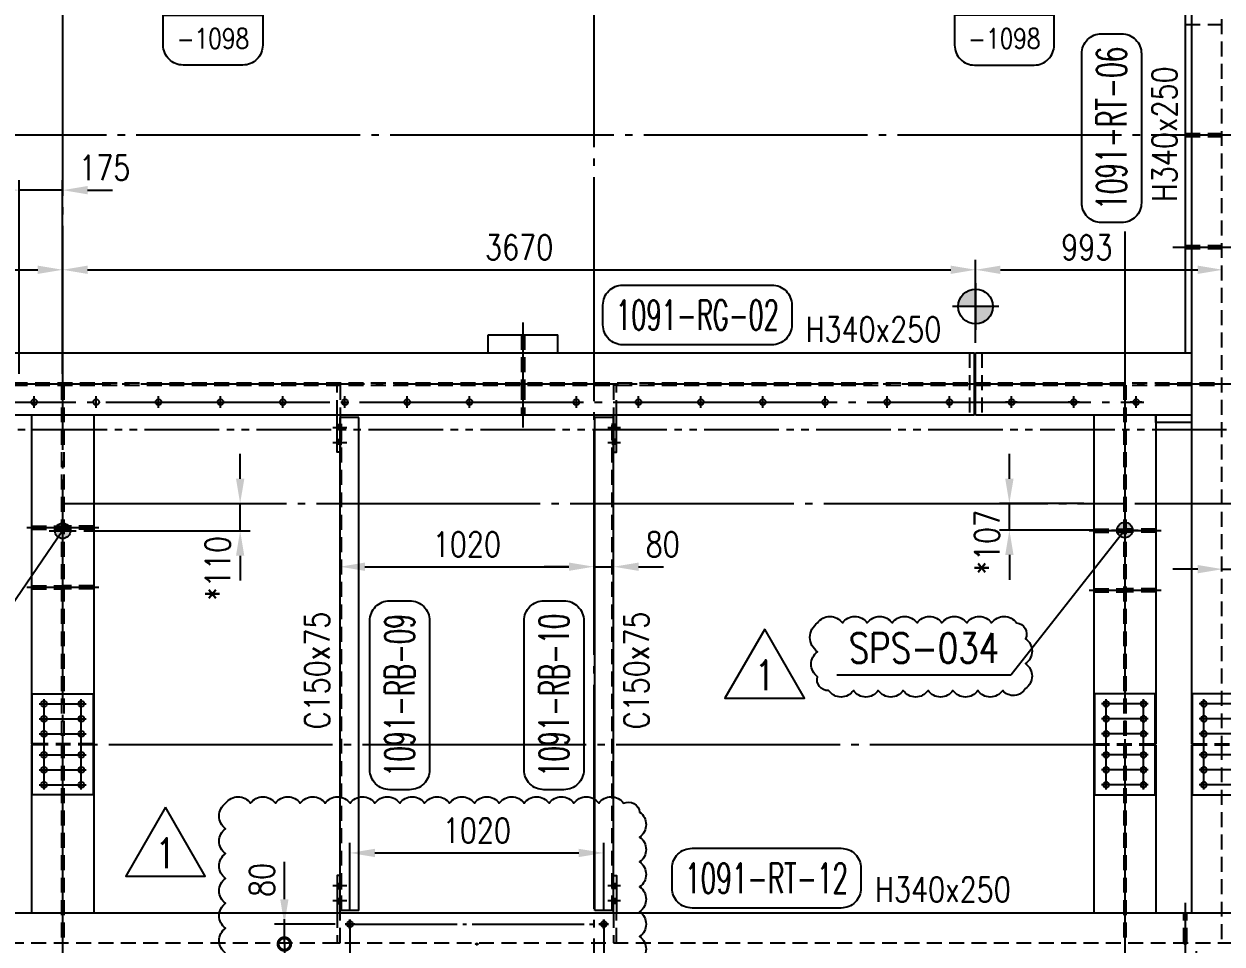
# Model space of a CAD drawing. Header units: millimetres. Extents: x 0 to 232280, y -26939 to 23794.
# Drawn here: x 73484 to 78301, y 8517 to 12214 of the extents above; entities that cross this region are included whole.
import ezdxf
from ezdxf.enums import TextEntityAlignment as Align

# ---------------------------------------------------------------- set-up
doc = ezdxf.new("R2010")
doc.units = ezdxf.units.MM
doc.header["$LTSCALE"] = 30
for name, pattern in [('JNK-CENTER', [34, 30, -1.5, 1, -1.5]), ('JNK-HIDDEN', [3, 2, -1]), ('PH2', [15, 10, -1, 1, -1, 1, -1])]:
    doc.linetypes.add(name, pattern=pattern)
for name, color, linetype in [('CEN-R', 1, 'JNK-CENTER'), ('CON-G', 3, 'Continuous'), ('CON-W', 7, 'Continuous'), ('CON-Y', 2, 'Continuous'), ('det', 2, 'PH2'), ('Dim-W', 7, 'Continuous'), ('HID-Y', 2, 'JNK-HIDDEN'), ('rev-1', 2, 'Continuous'), ('STL-OBJT', 7, 'Continuous')]:
    doc.layers.add(name, color=color, linetype=linetype)
doc.styles.add('SIMPLEX', font='simplex.shx', dxfattribs={"width": 0.8})
doc.dimstyles.new('DIM40', dxfattribs={"dimscale": 40, "dimtxt": 2.5, "dimasz": 2.5, "dimexe": 1, "dimexo": 1, "dimgap": 1, "dimtad": 1, "dimdec": 0, "dimdsep": 46, "dimtxsty": 'SIMPLEX', "dimcen": 0, "dimclrd": 7, "dimclre": 7, "dimclrt": 2, "dimadec": 1, "dimazin": 2, "dimtfac": 1, "dimtdec": 0, "dimtix": 1, "dimtmove": 2, "dimatfit": 2, "dimfxl": 1, "dimtolj": 1, "dimtzin": 0, "dimarcsym": 1})

# ---------------------------------------------------------------- blocks, each defined once
blk = doc.blocks.new('f21222')
at = {"layer": 'CEN-R'}
for p, q in [((319724.8, -21670.5), (320088.1, -21670.5)), ((319744, -21651.3), (319744, -21839.7)), ((319804, -21651.3), (319804, -21839.7)), ((319864, -21651.3), (319864, -21839.7)), ((319949, -21651.3), (319949, -21839.7)), ((320009, -21651.3), (320009, -21839.7)), ((320069, -21651.3), (320069, -21839.7)), ((319724.8, -21820.5), (320088.1, -21820.5))]:
    blk.add_line(p, q, dxfattribs=at)
at = {"layer": 'CON-G'}
for p, q in [((319904, -21620.5), (319904, -21623.5)), ((319909, -21620.5), (319909, -21623.5)), ((319904, -21867.5), (319904, -21870.5)), ((319909, -21867.5), (319909, -21870.5))]:
    blk.add_line(p, q, dxfattribs=at)
blk.add_lwpolyline([(319704, -21623.5), (320109, -21623.5), (320109, -21867.5), (319704, -21867.5)], close=True, dxfattribs=at)
for centre in [(319744, -21670.5), (319804, -21670.5), (319864, -21670.5), (319949, -21670.5), (320009, -21670.5), (320069, -21670.5), (319744, -21820.5), (319804, -21820.5), (319864, -21820.5), (319949, -21820.5), (320009, -21820.5), (320069, -21820.5)]:
    blk.add_circle(centre, 11.5, dxfattribs=at)
at = {"layer": 'HID-Y'}
for p, q in [((319904, -21867.5), (319904, -21623.5)), ((319909, -21867.5), (319909, -21623.5))]:
    blk.add_line(p, q, dxfattribs=at)
blk = doc.blocks.new('A$C15C745DD')
at = {"layer": 'CEN-R'}
for p, q in [((419.5, 23), (15812.5, 23)), ((11351, 0), (11351, 46)), ((11601, 0), (11601, 46)), ((11851, 0), (11851, 46)), ((12101, 0), (12101, 46)), ((12351, 0), (12351, 46)), ((12601, 0), (12601, 46)), ((12851, 0), (12851, 46)), ((13101, 0), (13101, 46)), ((13531, 0), (13531, 46)), ((13781, 0), (13781, 46)), ((14031, 0), (14031, 46)), ((14281, 0), (14281, 46)), ((14531, 0), (14531, 46)), ((14781, 0), (14781, 46)), ((15031, 0), (15031, 46)), ((15302.9, 23), (15256.9, 23)), ((15281, 0), (15281, 46)), ((15554, 23), (15508, 23)), ((15531, 0), (15531, 46)), ((15804, 23), (15758, 23)), ((15781, 0), (15781, 46))]:
    blk.add_line(p, q, dxfattribs=at)
at = {"layer": 'CON-G'}
for centre in [(11351, 23), (11601, 23), (11851, 23), (12101, 23), (12351, 23), (12601, 23), (12851, 23), (13101, 23), (13531, 23), (13781, 23), (14031, 23), (14281, 23), (14531, 23), (14781, 23), (15031, 23), (15281, 23), (15531, 23), (15781, 23)]:
    blk.add_circle(centre, 11.5, dxfattribs=at)
blk = doc.blocks.new('DUCT-TAG')
at = {"layer": 'CON-G'}
blk.add_lwpolyline([(-9.49, -1), (-9.49, 1, -0.414214), (-7.49, 3), (7.49, 3, -0.414214), (9.49, 1), (9.49, -1, -0.414214), (7.49, -3), (-7.49, -3, -0.414214)], format="xyb", close=True, dxfattribs=at)
at = {"layer": 'CON-G', "style": 'SIMPLEX', "width": 1.246304}
blk.add_attdef('NAME', text='', height=3, dxfattribs=at).set_placement((-8.19, -1.5), (8.19, -1.5), align=Align.FIT)
at = {"layer": 'CON-Y', "style": 'SIMPLEX'}
blk.add_attdef('ELEVATION', text='', height=2, dxfattribs=at).set_placement((0, -6.02), align=Align.CENTER)
blk = doc.blocks.new('A$C50964025')
at = {"layer": 'CEN-R'}
for p, q in [((125, 0), (125, 330)), ((169.5, 256.5, 0), (169.5, 193.5, 0)), ((201, 225, 0), (138, 225, 0))]:
    blk.add_line(p, q, dxfattribs=at)
blk.add_circle((125, 165, 0), 3, dxfattribs=at)
at = {"layer": 'CON-G'}
blk.add_circle((169.5, 225, 0), 11.5, dxfattribs=at)
at = {"layer": 'HID-Y'}
for p, q in [((119, 160.5), (119, 40)), ((131, 160.5), (131, 40))]:
    blk.add_line(p, q, dxfattribs=at)
blk = doc.blocks.new('det-tag')
at = {"layer": 'CON-Y'}
blk.add_line((5, 0), (-5, 0), dxfattribs=at)
blk.add_lwpolyline([(-3, -5), (3, -5, 0.414214), (5, -3), (5, 3, 0.414214), (3, 5), (-3, 5, 0.414214), (-5, 3), (-5, -3, 0.414214)], format="xyb", close=True, dxfattribs=at)
at = {"layer": 'CON-G', "style": 'SIMPLEX', "width": 0.8}
blk.add_attdef('TAG', text='', height=3.5, dxfattribs=at).set_placement((0.02, 0.58), align=Align.CENTER)
at = {"layer": 'CON-Y', "style": 'SIMPLEX', "width": 0.8}
blk.add_attdef('-8888', text='', height=2, dxfattribs=at).set_placement((0, -3.34), align=Align.CENTER)
blk = doc.blocks.new('*D1352')
at = {"layer": 'DEFPOINTS', "color": 0, "transparency": 16777216}
for p in [(82057.9, 10767.8), (77910, 10286.8), (82057.9, 10286.8)]:
    blk.add_point(p, dxfattribs=at)
at = {"layer": 'Dim-W', "color": 7, "linetype": 'ByBlock', "lineweight": -2, "transparency": 16777216}
for p, q in [((82057.9, 10667.8), (82057.9, 10386.8)), ((77950, 10286.8), (79479.4, 10286.8)), ((79662.6, 10286.8), (79775, 10286.8)), ((80020.5, 10286.8), (82097.9, 10286.8))]:
    blk.add_line(p, q, dxfattribs=at)
at = {"layer": 'Dim-W', "color": 7, "transparency": 16777216}
for points in [[(82041.3, 10667.8), (82074.6, 10667.8), (82057.9, 10767.8)], [(82041.3, 10386.8), (82074.6, 10386.8), (82057.9, 10286.8)]]:
    blk.add_solid(points, dxfattribs=at)
at = {"layer": 'Dim-W', "color": 2, "transparency": 16777216, "insert": (81967.9, 10527.3), "char_height": 100, "attachment_point": 5, "rotation": 90, "style": 'SIMPLEX'}
blk.add_mtext('\\A1;481', dxfattribs=at)
blk = doc.blocks.new('A$C3987752D')
at = {"layer": 'CEN-R'}
blk.add_line((140, 422), (140, 0), dxfattribs=at)
at = {"layer": 'CON-G'}
for p, q in [((0, 372), (280, 372)), ((0, 300), (0, 372)), ((280, 300), (280, 372))]:
    blk.add_line(p, q, dxfattribs=at)
at = {"layer": 'HID-Y'}
for p, q in [((134, 372), (134, 179.5)), ((146, 372), (146, 179.5)), ((134, 170.5), (134, 50)), ((146, 170.5), (146, 50))]:
    blk.add_line(p, q, dxfattribs=at)
blk = doc.blocks.new('A$C5A3D7FFA')
at = {"layer": 'det'}
blk.add_line((17030.6, 0), (72, 0), dxfattribs=at)
blk = doc.blocks.new('*D1289')
at = {"layer": 'DEFPOINTS', "color": 0, "transparency": 16777216}
for p in [(73640, 11226.3), (77310, 11226.3), (77310, 10892.8)]:
    blk.add_point(p, dxfattribs=at)
at = {"layer": 'Dim-W', "color": 7, "linetype": 'ByBlock', "lineweight": -2, "transparency": 16777216}
for p, q in [((73740, 11226.3), (77210, 11226.3)), ((77310, 10932.8), (77310, 11266.3))]:
    blk.add_line(p, q, dxfattribs=at)
at = {"layer": 'Dim-W', "color": 7, "transparency": 16777216}
for points in [[(73740, 11243), (73740, 11209.6), (73640, 11226.3)], [(77210, 11243), (77210, 11209.6), (77310, 11226.3)]]:
    blk.add_solid(points, dxfattribs=at)
at = {"layer": 'Dim-W', "color": 2, "transparency": 16777216, "insert": (75475, 11316.3), "char_height": 100, "attachment_point": 5, "style": 'SIMPLEX'}
blk.add_mtext('\\A1;3670', dxfattribs=at)
blk = doc.blocks.new('*D1331')
at = {"layer": 'DEFPOINTS', "color": 0, "transparency": 16777216}
for p in [(77310, 11226.3), (78303, 11226.3), (78303, 11226.3)]:
    blk.add_point(p, dxfattribs=at)
at = {"layer": 'Dim-W', "color": 7, "linetype": 'ByBlock', "lineweight": -2, "transparency": 16777216}
blk.add_line((77410, 11226.3), (78203, 11226.3), dxfattribs=at)
at = {"layer": 'Dim-W', "color": 7, "transparency": 16777216}
for points in [[(77410, 11243), (77410, 11209.6), (77310, 11226.3)], [(78203, 11243), (78203, 11209.6), (78303, 11226.3)]]:
    blk.add_solid(points, dxfattribs=at)
at = {"layer": 'Dim-W', "color": 2, "transparency": 16777216, "insert": (77757.2, 11316.3), "char_height": 100, "attachment_point": 5, "style": 'SIMPLEX'}
blk.add_mtext('\\A1;993', dxfattribs=at)
blk = doc.blocks.new('*D1333')
at = {"layer": 'DEFPOINTS', "color": 0, "transparency": 16777216}
for p in [(71544, 11226.3), (73640, 11226.3), (73640, 10767.8)]:
    blk.add_point(p, dxfattribs=at)
at = {"layer": 'Dim-W', "color": 7, "linetype": 'ByBlock', "lineweight": -2, "transparency": 16777216}
for p, q in [((71644, 11226.3), (73540, 11226.3)), ((73640, 10807.8), (73640, 11266.3))]:
    blk.add_line(p, q, dxfattribs=at)
at = {"layer": 'Dim-W', "color": 7, "transparency": 16777216}
for points in [[(71644, 11243), (71644, 11209.6), (71544, 11226.3)], [(73540, 11243), (73540, 11209.6), (73640, 11226.3)]]:
    blk.add_solid(points, dxfattribs=at)
at = {"layer": 'Dim-W', "color": 2, "transparency": 16777216, "insert": (72592, 11316.3), "char_height": 100, "attachment_point": 5, "style": 'SIMPLEX'}
blk.add_mtext('\\A1;2096', dxfattribs=at)
blk = doc.blocks.new('*D1340')
at = {"layer": 'DEFPOINTS', "color": 0, "transparency": 16777216}
for p in [(73465, 11546.3), (73640, 11226.3), (73465, 10767.8)]:
    blk.add_point(p, dxfattribs=at)
at = {"layer": 'Dim-W', "color": 7, "linetype": 'ByBlock', "lineweight": -2, "transparency": 16777216}
for p, q in [((73465, 10807.8), (73465, 11586.3)), ((73640, 11266.3), (73640, 11586.3)), ((73365, 11546.3), (73265, 11546.3)), ((73640, 11546.3), (73465, 11546.3)), ((73740, 11546.3), (73840, 11546.3))]:
    blk.add_line(p, q, dxfattribs=at)
at = {"layer": 'Dim-W', "color": 7, "transparency": 16777216}
for points in [[(73365, 11563), (73365, 11529.6), (73465, 11546.3)], [(73740, 11563), (73740, 11529.6), (73640, 11546.3)]]:
    blk.add_solid(points, dxfattribs=at)
at = {"layer": 'Dim-W', "color": 2, "transparency": 16777216, "insert": (73809.1, 11636.3), "char_height": 100, "attachment_point": 5, "style": 'SIMPLEX'}
blk.add_mtext('\\A1;175', dxfattribs=at)
blk = doc.blocks.new('*D1342')
at = {"layer": 'DEFPOINTS', "color": 0, "transparency": 16777216}
for p in [(78503, 10767.8), (78303, 10023.2), (78503, 10023.2)]:
    blk.add_point(p, dxfattribs=at)
at = {"layer": 'Dim-W', "color": 7, "linetype": 'ByBlock', "lineweight": -2, "transparency": 16777216}
for p, q in [((78503, 10727.8), (78503, 9983.2)), ((78203, 10023.2), (78103, 10023.2)), ((78303, 10023.2), (78503, 10023.2)), ((78603, 10023.2), (78703, 10023.2))]:
    blk.add_line(p, q, dxfattribs=at)
at = {"layer": 'Dim-W', "color": 7, "transparency": 16777216}
for points in [[(78203, 10039.9), (78203, 10006.5), (78303, 10023.2)], [(78603, 10039.9), (78603, 10006.5), (78503, 10023.2)]]:
    blk.add_solid(points, dxfattribs=at)
at = {"layer": 'Dim-W', "color": 2, "transparency": 16777216, "insert": (78662.4, 10113.2), "char_height": 100, "attachment_point": 5, "style": 'SIMPLEX'}
blk.add_mtext('\\A1;200', dxfattribs=at)
blk = doc.blocks.new('A$C7A401FCB')
at = {"layer": 'Dim-W'}
h = blk.add_hatch(color=256, dxfattribs=at)
h.dxf.hatch_style = 1
edge = h.paths.add_edge_path()
edge.add_arc((0, -0.5), 30.9, 0, 360)
at = {"layer": 'CEN-R'}
for p, q in [((0, 53.7), (0, -54.7)), ((-54.2, -0.5), (54.2, -0.5))]:
    blk.add_line(p, q, dxfattribs=at)
at = {"layer": 'Dim-W'}
blk.add_circle((0, -0.5), 30.9, dxfattribs=at)
blk = doc.blocks.new('*D1302')
at = {"layer": 'DEFPOINTS', "color": 0, "transparency": 16777216}
for p in [(73795, 10286.8), (74353.5, 10286.8), (73684.5, 10177.3)]:
    blk.add_point(p, dxfattribs=at)
at = {"layer": 'Dim-W', "color": 7, "linetype": 'ByBlock', "lineweight": -2, "transparency": 16777216}
for p, q in [((74353.5, 10386.8), (74353.5, 10486.8)), ((73835, 10286.8), (74393.5, 10286.8)), ((74353.5, 10177.3), (74353.5, 10286.8)), ((73724.5, 10177.3), (74393.5, 10177.3)), ((74353.5, 10077.3), (74353.5, 9977.3))]:
    blk.add_line(p, q, dxfattribs=at)
at = {"layer": 'Dim-W', "color": 7, "transparency": 16777216}
for points in [[(74336.9, 10386.8), (74370.2, 10386.8), (74353.5, 10286.8)], [(74336.9, 10077.3), (74370.2, 10077.3), (74353.5, 10177.3)]]:
    blk.add_solid(points, dxfattribs=at)
at = {"layer": 'Dim-W', "color": 2, "transparency": 16777216, "insert": (74263.5, 10026.3), "char_height": 100, "attachment_point": 5, "rotation": 90, "style": 'SIMPLEX'}
blk.add_mtext('\\A1;*110', dxfattribs=at)
blk = doc.blocks.new('*D1307')
at = {"layer": 'DEFPOINTS', "color": 0, "transparency": 16777216}
for p in [(77445.8, 10286.8), (77785, 10286.8), (77855.7, 10180.3)]:
    blk.add_point(p, dxfattribs=at)
at = {"layer": 'Dim-W', "color": 7, "linetype": 'ByBlock', "lineweight": -2, "transparency": 16777216}
for p, q in [((77445.8, 10386.8), (77445.8, 10486.8)), ((77745, 10286.8), (77405.8, 10286.8)), ((77445.8, 10180.3), (77445.8, 10286.8)), ((77815.7, 10180.3), (77405.8, 10180.3)), ((77445.8, 10080.3), (77445.8, 9980.3))]:
    blk.add_line(p, q, dxfattribs=at)
at = {"layer": 'Dim-W', "color": 7, "transparency": 16777216}
for points in [[(77429.1, 10386.8), (77462.5, 10386.8), (77445.8, 10286.8)], [(77429.1, 10080.3), (77462.5, 10080.3), (77445.8, 10180.3)]]:
    blk.add_solid(points, dxfattribs=at)
at = {"layer": 'Dim-W', "color": 2, "transparency": 16777216, "insert": (77355.8, 10131.2), "char_height": 100, "attachment_point": 5, "rotation": 90, "style": 'SIMPLEX'}
blk.add_mtext('\\A1;*107', dxfattribs=at)
blk = doc.blocks.new('*D1316')
at = {"layer": 'DEFPOINTS', "color": 0, "transparency": 16777216}
for p in [(74755, 10033.1), (75775, 10033.1), (75775, 10033.1)]:
    blk.add_point(p, dxfattribs=at)
at = {"layer": 'Dim-W', "color": 7, "linetype": 'ByBlock', "lineweight": -2, "transparency": 16777216}
blk.add_line((74855, 10033.1), (75675, 10033.1), dxfattribs=at)
at = {"layer": 'Dim-W', "color": 7, "transparency": 16777216}
for points in [[(74855, 10049.8), (74855, 10016.4), (74755, 10033.1)], [(75675, 10049.8), (75675, 10016.4), (75775, 10033.1)]]:
    blk.add_solid(points, dxfattribs=at)
at = {"layer": 'Dim-W', "color": 2, "transparency": 16777216, "insert": (75265, 10123.1), "char_height": 100, "attachment_point": 5, "style": 'SIMPLEX'}
blk.add_mtext('\\A1;1020', dxfattribs=at)
blk = doc.blocks.new('*D1317')
at = {"layer": 'DEFPOINTS', "color": 0, "transparency": 16777216}
for p in [(75775, 10033.1), (75855, 10033.1), (75855, 10033.1)]:
    blk.add_point(p, dxfattribs=at)
at = {"layer": 'Dim-W', "color": 7, "linetype": 'ByBlock', "lineweight": -2, "transparency": 16777216}
for p, q in [((75675, 10033.1), (75575, 10033.1)), ((75775, 10033.1), (75855, 10033.1)), ((75955, 10033.1), (76055, 10033.1))]:
    blk.add_line(p, q, dxfattribs=at)
at = {"layer": 'Dim-W', "color": 7, "transparency": 16777216}
for points in [[(75675, 10049.8), (75675, 10016.4), (75775, 10033.1)], [(75955, 10049.8), (75955, 10016.4), (75855, 10033.1)]]:
    blk.add_solid(points, dxfattribs=at)
at = {"layer": 'Dim-W', "color": 2, "transparency": 16777216, "insert": (76052.3, 10123.1), "char_height": 100, "attachment_point": 5, "style": 'SIMPLEX'}
blk.add_mtext('\\A1;80', dxfattribs=at)
blk = doc.blocks.new('A$C4A5C0B5C')
at = {"layer": 'CEN-R'}
blk.add_line((289.3, 6), (0, 6), dxfattribs=at)
at = {"layer": 'HID-Y'}
for p, q in [((18.9, 12), (139.4, 12)), ((268.9, 12), (148.4, 12)), ((18.9, 0), (139.4, 0)), ((268.9, 0), (148.4, 0))]:
    blk.add_line(p, q, dxfattribs=at)
blk = doc.blocks.new('A$C30926FAF')
at = {"layer": 'CON-G'}
for p in [(0, 240), (0, 0)]:
    blk.add_blockref('A$C4A5C0B5C', p, dxfattribs=at)
blk = doc.blocks.new('revmark')
at = {"layer": 'rev-1'}
blk.add_lwpolyline([(0, 0), (-4, -6.93), (4, -6.93)], close=True, dxfattribs=at)
at = {"layer": 'rev-1', "style": 'SIMPLEX', "width": 0.8}
blk.add_attdef('REVMARK', text='', height=3, dxfattribs=at).set_placement((0, -4.62), align=Align.MIDDLE_CENTER)
blk = doc.blocks.new('A$C2E404B90')
at = {"layer": 'CEN-R'}
for p, q in [((19.2, 160), (19.2, 198.3)), ((19.2, 198.3), (19.2, 0)), ((1039.2, 160), (1039.2, 198.3)), ((1039.2, 198.3), (1039.2, 0)), ((38.3, 179.2), (0, 179.2)), ((1058.3, 179.2), (1020, 179.2)), ((38.3, 19.2), (0, 19.2)), ((19.2, 0), (19.2, 38.3)), ((1058.3, 19.2), (1020, 19.2)), ((1039.2, 0), (1039.2, 38.3))]:
    blk.add_line(p, q, dxfattribs=at)
at = {"layer": 'CEN-R', "ltscale": 0.5}
for p, q in [((0, 179.2), (1058.3, 179.2)), ((0, 19.2), (1058.3, 19.2))]:
    blk.add_line(p, q, dxfattribs=at)
blk.add_circle((529.2, 99.2), 3.41, dxfattribs=at)
at = {"layer": 'CON-G'}
for centre in [(19.2, 179.2), (1039.2, 179.2), (19.2, 19.2), (1039.2, 19.2)]:
    blk.add_circle(centre, 11.5, dxfattribs=at)
blk = doc.blocks.new('_DotSmall')
at = {"color": 0, "linetype": 'ByBlock', "const_width": 0.5}
blk.add_lwpolyline([(-0.0625, 0, 1), (0.0625, 0, 1)], format="xyb", close=True, dxfattribs=at)
blk = doc.blocks.new('*D1295')
at = {"layer": 'DEFPOINTS', "color": 0, "transparency": 16777216}
for p in [(74531.3, 8596.8), (74775.8, 8596.8), (74531.3, 8516.8)]:
    blk.add_point(p, dxfattribs=at)
at = {"layer": 'Dim-W', "color": 7, "linetype": 'ByBlock', "lineweight": -2, "transparency": 16777216}
for p, q in [((74531.3, 8696.8), (74531.3, 8796.8)), ((74735.8, 8596.8), (74491.3, 8596.8)), ((74531.3, 8516.8), (74531.3, 8596.8)), ((74531.3, 8516.8), (74531.3, 8416.8))]:
    blk.add_line(p, q, dxfattribs=at)
at = {"layer": 'Dim-W', "color": 7, "transparency": 16777216}
blk.add_solid([(74514.6, 8696.8), (74547.9, 8696.8), (74531.3, 8596.8)], dxfattribs=at)
at = {"layer": 'Dim-W', "color": 7, "lineweight": -2, "transparency": 16777216, "xscale": 100, "yscale": 100, "zscale": 100, "rotation": 90}
blk.add_blockref('_DotSmall', (74531.3, 8516.8), dxfattribs=at)
at = {"layer": 'Dim-W', "color": 2, "transparency": 16777216, "insert": (74441.3, 8774.5), "char_height": 100, "attachment_point": 5, "rotation": 90, "style": 'SIMPLEX'}
blk.add_mtext('\\A1;80', dxfattribs=at)
blk = doc.blocks.new('*D1296')
at = {"layer": 'DEFPOINTS', "color": 0, "transparency": 16777216}
for p in [(74531.3, 8516.8), (74531.3, 8436.8), (74775.8, 8436.8)]:
    blk.add_point(p, dxfattribs=at)
at = {"layer": 'Dim-W', "color": 7, "linetype": 'ByBlock', "lineweight": -2, "transparency": 16777216}
for p, q in [((74531.3, 8516.8), (74531.3, 8616.8)), ((74531.3, 8516.8), (74531.3, 8436.8)), ((74735.8, 8436.8), (74491.3, 8436.8)), ((74531.3, 8336.8), (74531.3, 8236.8))]:
    blk.add_line(p, q, dxfattribs=at)
at = {"layer": 'Dim-W', "color": 7, "transparency": 16777216}
blk.add_solid([(74514.6, 8336.8), (74547.9, 8336.8), (74531.3, 8436.8)], dxfattribs=at)
at = {"layer": 'Dim-W', "color": 7, "lineweight": -2, "transparency": 16777216, "xscale": 100, "yscale": 100, "zscale": 100, "rotation": 270}
blk.add_blockref('_DotSmall', (74531.3, 8516.8), dxfattribs=at)
at = {"layer": 'Dim-W', "color": 2, "transparency": 16777216, "insert": (74441.3, 8259), "char_height": 100, "attachment_point": 5, "rotation": 90, "style": 'SIMPLEX'}
blk.add_mtext('\\A1;80', dxfattribs=at)
blk = doc.blocks.new('*D1297')
at = {"layer": 'DEFPOINTS', "color": 0, "transparency": 16777216}
for p in [(75815, 8882.8), (74795, 8608.3), (75815, 8615.9)]:
    blk.add_point(p, dxfattribs=at)
at = {"layer": 'Dim-W', "color": 7, "linetype": 'ByBlock', "lineweight": -2, "transparency": 16777216}
for p, q in [((74795, 8648.3), (74795, 8922.8)), ((75815, 8655.9), (75815, 8922.8)), ((74895, 8882.8), (75715, 8882.8))]:
    blk.add_line(p, q, dxfattribs=at)
at = {"layer": 'Dim-W', "color": 7, "transparency": 16777216}
for points in [[(74895, 8899.5), (74895, 8866.2), (74795, 8882.8)], [(75715, 8899.5), (75715, 8866.2), (75815, 8882.8)]]:
    blk.add_solid(points, dxfattribs=at)
at = {"layer": 'Dim-W', "color": 2, "transparency": 16777216, "insert": (75305, 8972.8), "char_height": 100, "attachment_point": 5, "style": 'SIMPLEX'}
blk.add_mtext('\\A1;1020', dxfattribs=at)
blk = doc.blocks.new('FS-MARK')
h = blk.add_hatch(color=256)
edge = h.paths.add_edge_path()
edge.add_arc((0, 0), 1.75, 90, 180)
edge.add_line((-1.75, 0), (0, 0))
edge.add_line((0, 0), (0, 1.75))
h = blk.add_hatch(color=256)
edge = h.paths.add_edge_path()
edge.add_line((0, 0), (0, -1.75))
edge.add_arc((0, 0), 1.75, 270, 360)
edge.add_line((1.75, 0), (0, 0))
for p, q in [((0, 2.33), (0, -2.33)), ((2.33, 0), (-2.33, 0))]:
    blk.add_line(p, q)
blk.add_circle((0, 0), 1.75)
at = {"layer": 'CON-Y', "style": 'SIMPLEX', "width": 0.8}
blk.add_attdef('F.S.', (3.19, 1), '', height=2.5, dxfattribs=at)

msp = doc.modelspace()

# ---------------------------------------------------------------- hatches: boundary and pattern name
at = {"layer": 'CON-W'}
h = msp.add_hatch(color=256, dxfattribs=at)
h.paths.add_polyline_path([(74754.98, 10604.78), (74742.98, 10604.78), (74742.98, 10592.78), (74754.98, 10592.78)])
h.paths.add_polyline_path([(74758.98, 10604.78), (74754.98, 10604.78), (74754.98, 10592.78), (74758.98, 10592.78)])
h.paths.add_polyline_path([(74762.98, 10604.78), (74758.98, 10604.78), (74758.98, 10592.78), (74762.98, 10592.78)])
h.paths.add_polyline_path([(74762.98, 10592.78), (74758.98, 10592.78), (74758.98, 10581.78), (74762.98, 10581.78)])
h.paths.add_polyline_path([(74758.98, 10592.78), (74754.98, 10592.78), (74754.98, 10581.78), (74758.98, 10581.78)])
h.paths.add_polyline_path([(74754.98, 10592.78), (74742.98, 10592.78), (74742.98, 10581.78), (74754.98, 10581.78)])
h = msp.add_hatch(color=256, dxfattribs=at)
h.paths.add_polyline_path([(75854.98, 10604.78), (75866.98, 10604.78), (75866.98, 10592.78), (75854.98, 10592.78)])
h.paths.add_polyline_path([(75850.98, 10604.78), (75854.98, 10604.78), (75854.98, 10592.78), (75850.98, 10592.78)])
h.paths.add_polyline_path([(75846.98, 10604.78), (75850.98, 10604.78), (75850.98, 10592.78), (75846.98, 10592.78)])
h.paths.add_polyline_path([(75846.98, 10592.78), (75850.98, 10592.78), (75850.98, 10581.78), (75846.98, 10581.78)])
h.paths.add_polyline_path([(75850.98, 10592.78), (75854.98, 10592.78), (75854.98, 10581.78), (75850.98, 10581.78)])
h.paths.add_polyline_path([(75854.98, 10592.78), (75866.98, 10592.78), (75866.98, 10581.78), (75854.98, 10581.78)])
h = msp.add_hatch(color=256, dxfattribs=at)
h.paths.add_polyline_path([(74754.98, 10544.78), (74742.98, 10544.78), (74742.98, 10532.78), (74754.98, 10532.78)])
h.paths.add_polyline_path([(74758.98, 10544.78), (74754.98, 10544.78), (74754.98, 10532.78), (74758.98, 10532.78)])
h.paths.add_polyline_path([(74762.98, 10544.78), (74758.98, 10544.78), (74758.98, 10532.78), (74762.98, 10532.78)])
h.paths.add_polyline_path([(74762.98, 10532.78), (74758.98, 10532.78), (74758.98, 10521.78), (74762.98, 10521.78)])
h.paths.add_polyline_path([(74758.98, 10532.78), (74754.98, 10532.78), (74754.98, 10521.78), (74758.98, 10521.78)])
h.paths.add_polyline_path([(74754.98, 10532.78), (74742.98, 10532.78), (74742.98, 10521.78), (74754.98, 10521.78)])
h = msp.add_hatch(color=256, dxfattribs=at)
h.paths.add_polyline_path([(75854.98, 10544.78), (75866.98, 10544.78), (75866.98, 10532.78), (75854.98, 10532.78)])
h.paths.add_polyline_path([(75850.98, 10544.78), (75854.98, 10544.78), (75854.98, 10532.78), (75850.98, 10532.78)])
h.paths.add_polyline_path([(75846.98, 10544.78), (75850.98, 10544.78), (75850.98, 10532.78), (75846.98, 10532.78)])
h.paths.add_polyline_path([(75846.98, 10532.78), (75850.98, 10532.78), (75850.98, 10521.78), (75846.98, 10521.78)])
h.paths.add_polyline_path([(75850.98, 10532.78), (75854.98, 10532.78), (75854.98, 10521.78), (75850.98, 10521.78)])
h.paths.add_polyline_path([(75854.98, 10532.78), (75866.98, 10532.78), (75866.98, 10521.78), (75854.98, 10521.78)])
h = msp.add_hatch(color=256, dxfattribs=at)
h.paths.add_polyline_path([(74754.98, 8739.78), (74742.98, 8739.78), (74742.98, 8751.78), (74754.98, 8751.78)])
h.paths.add_polyline_path([(74758.98, 8739.78), (74754.98, 8739.78), (74754.98, 8751.78), (74758.98, 8751.78)])
h.paths.add_polyline_path([(74762.98, 8739.78), (74758.98, 8739.78), (74758.98, 8751.78), (74762.98, 8751.78)])
h.paths.add_polyline_path([(74762.98, 8751.78), (74758.98, 8751.78), (74758.98, 8762.78), (74762.98, 8762.78)])
h.paths.add_polyline_path([(74758.98, 8751.78), (74754.98, 8751.78), (74754.98, 8762.78), (74758.98, 8762.78)])
h.paths.add_polyline_path([(74754.98, 8751.78), (74742.98, 8751.78), (74742.98, 8762.78), (74754.98, 8762.78)])
h = msp.add_hatch(color=256, dxfattribs=at)
h.paths.add_polyline_path([(75854.98, 8739.78), (75866.98, 8739.78), (75866.98, 8751.78), (75854.98, 8751.78)])
h.paths.add_polyline_path([(75850.98, 8739.78), (75854.98, 8739.78), (75854.98, 8751.78), (75850.98, 8751.78)])
h.paths.add_polyline_path([(75846.98, 8739.78), (75850.98, 8739.78), (75850.98, 8751.78), (75846.98, 8751.78)])
h.paths.add_polyline_path([(75846.98, 8751.78), (75850.98, 8751.78), (75850.98, 8762.78), (75846.98, 8762.78)])
h.paths.add_polyline_path([(75850.98, 8751.78), (75854.98, 8751.78), (75854.98, 8762.78), (75850.98, 8762.78)])
h.paths.add_polyline_path([(75854.98, 8751.78), (75866.98, 8751.78), (75866.98, 8762.78), (75854.98, 8762.78)])
h = msp.add_hatch(color=256, dxfattribs=at)
h.paths.add_polyline_path([(74754.98, 8679.78), (74742.98, 8679.78), (74742.98, 8691.78), (74754.98, 8691.78)])
h.paths.add_polyline_path([(74758.98, 8679.78), (74754.98, 8679.78), (74754.98, 8691.78), (74758.98, 8691.78)])
h.paths.add_polyline_path([(74762.98, 8679.78), (74758.98, 8679.78), (74758.98, 8691.78), (74762.98, 8691.78)])
h.paths.add_polyline_path([(74762.98, 8691.78), (74758.98, 8691.78), (74758.98, 8702.78), (74762.98, 8702.78)])
h.paths.add_polyline_path([(74758.98, 8691.78), (74754.98, 8691.78), (74754.98, 8702.78), (74758.98, 8702.78)])
h.paths.add_polyline_path([(74754.98, 8691.78), (74742.98, 8691.78), (74742.98, 8702.78), (74754.98, 8702.78)])
h = msp.add_hatch(color=256, dxfattribs=at)
h.paths.add_polyline_path([(75854.98, 8679.78), (75866.98, 8679.78), (75866.98, 8691.78), (75854.98, 8691.78)])
h.paths.add_polyline_path([(75850.98, 8679.78), (75854.98, 8679.78), (75854.98, 8691.78), (75850.98, 8691.78)])
h.paths.add_polyline_path([(75846.98, 8679.78), (75850.98, 8679.78), (75850.98, 8691.78), (75846.98, 8691.78)])
h.paths.add_polyline_path([(75846.98, 8691.78), (75850.98, 8691.78), (75850.98, 8702.78), (75846.98, 8702.78)])
h.paths.add_polyline_path([(75850.98, 8691.78), (75854.98, 8691.78), (75854.98, 8702.78), (75850.98, 8702.78)])
h.paths.add_polyline_path([(75854.98, 8691.78), (75866.98, 8691.78), (75866.98, 8702.78), (75854.98, 8702.78)])

# ---------------------------------------------------------------- linework, layer by layer
at = {"layer": 'CEN-R'}
for p, q in [((75774.98, 17718.78), (75774.98, 5816.78)), ((73639.98, 17523.28), (73639.98, 5091.78)), ((80955.98, 11767.78), (59133.45, 11767.78)), ((77909.98, 11380.5), (77909.98, 5091.78)), ((78102.98, 11317.78), (78477.98, 11317.78)), ((59673.98, 10767.78), (80905.98, 10767.78)), ((74725.94, 10592.78), (74781.95, 10592.78)), ((75831.98, 10592.78), (75881.98, 10592.78)), ((74725.94, 10532.78), (74781.95, 10532.78)), ((75831.98, 10532.78), (75881.98, 10532.78)), ((73639.98, 10286.78), (77909.98, 10286.78)), ((77784.98, 9316.78), (73764.98, 9316.78)), ((74725.94, 8751.78), (74781.95, 8751.78)), ((75831.98, 8751.78), (75881.98, 8751.78)), ((74725.94, 8691.78), (74781.95, 8691.78)), ((75831.98, 8691.78), (75881.98, 8691.78)), ((75831.98, 8691.78), (75881.98, 8691.78))]:
    msp.add_line(p, q, dxfattribs=at)
at = {"layer": 'CON-G'}
for p, q in [((78177.98, 14213.78), (78177.98, 9321.78)), ((78152.98, 12642.78), (78152.98, 10892.78)), ((71548.98, 10892.78), (77304.98, 10892.78)), ((77304.98, 10642.78), (77304.98, 10892.78)), ((77309.98, 10892.78), (78177.98, 10892.78)), ((77309.98, 10642.78), (77309.98, 10892.78)), ((71548.98, 10642.78), (77304.98, 10642.78)), ((73514.98, 10642.78), (73514.98, 9321.78)), ((73764.98, 10642.78), (73764.98, 9321.78)), ((74754.98, 8641.78), (74754.98, 10632.78)), ((74829.98, 10632.78), (74754.98, 10632.78)), ((74829.98, 8651.78), (74829.98, 10632.78)), ((75779.98, 8651.78), (75779.98, 10632.78)), ((75854.98, 10632.78), (75779.98, 10632.78)), ((75854.98, 8641.78), (75854.98, 10642.78)), ((77309.98, 10642.78), (78177.98, 10642.78)), ((77784.98, 10642.78), (77784.98, 9321.78)), ((78034.98, 10642.78), (78034.98, 9321.78)), ((73514.98, 9316.78), (73514.98, 8641.78)), ((73764.98, 9316.78), (73764.98, 8641.78)), ((77784.98, 9316.78), (77784.98, 8641.78)), ((78034.98, 9316.78), (78034.98, 8641.78)), ((78177.98, 9316.78), (78177.98, 8641.78)), ((70993.98, 8641.78), (80555.98, 8641.78)), ((74829.98, 8651.78), (74754.98, 8651.78)), ((75854.98, 8651.78), (75779.98, 8651.78))]:
    msp.add_line(p, q, dxfattribs=at)
for points in [[(74754.98, 10642.78), (74754.98, 10492.78), (74742.98, 10492.78), (74742.98, 10642.78)], [(75854.98, 10642.78), (75854.98, 10492.78), (75866.98, 10492.78), (75866.98, 10642.78)], [(78177.98, 10612.78), (78034.98, 10612.78), (78034.98, 10642.78)], [(74754.98, 8641.78), (74754.98, 8791.78), (74742.98, 8791.78), (74742.98, 8641.78)], [(75854.98, 8641.78), (75854.98, 8791.78), (75866.98, 8791.78), (75866.98, 8641.78)]]:
    msp.add_lwpolyline(points, dxfattribs=at)
at = {"layer": 'CON-W'}
for p, q in [((73639.98, 10177.28), (73310.82, 9696.69)), ((77909.98, 10180.28), (77452.57, 9598.51)), ((76752.57, 9598.51), (77452.57, 9598.51))]:
    msp.add_line(p, q, dxfattribs=at)
at = {"layer": 'Dim-W'}
msp.add_line((74531.28, 8796.78), (74531.28, 8847.24), dxfattribs=at)
at = {"layer": 'HID-Y'}
for p, q in [((78298.48, 14213.78), (78298.48, 9321.78)), ((78152.98, 12211.78), (78298.48, 12211.78)), ((78152.98, 11773.78), (78298.48, 11773.78)), ((78152.98, 11761.78), (78298.48, 11761.78)), ((78152.98, 11323.78), (78298.48, 11323.78)), ((78152.98, 11311.78), (78298.48, 11311.78)), ((77284.98, 10892.78), (77284.98, 10642.78)), ((77334.98, 10892.78), (77334.98, 10642.78)), ((71548.98, 10772.28), (77304.98, 10772.28)), ((71548.98, 10763.28), (77304.98, 10763.28)), ((73635.48, 10763.28), (73635.48, 8521.28)), ((73644.48, 10763.28), (73644.48, 8521.28)), ((77309.98, 10772.28), (78298.48, 10772.28)), ((77309.98, 10763.28), (78298.48, 10763.28)), ((77905.48, 10763.28), (77905.48, 8521.28)), ((77914.48, 10763.28), (77914.48, 8521.28)), ((74742.98, 10604.78), (74762.98, 10604.78)), ((74761.48, 8651.78), (74761.48, 10632.78)), ((75866.98, 10604.78), (75846.98, 10604.78)), ((75848.48, 8651.78), (75848.48, 10632.78)), ((74742.98, 10544.78), (74762.98, 10544.78)), ((75866.98, 10544.78), (75846.98, 10544.78)), ((78298.48, 9316.78), (78298.48, 8521.28)), ((74742.98, 8739.78), (74762.98, 8739.78)), ((75866.98, 8739.78), (75846.98, 8739.78)), ((74742.98, 8679.78), (74762.98, 8679.78)), ((75866.98, 8679.78), (75846.98, 8679.78)), ((70993.98, 8521.28), (80555.98, 8521.28))]:
    msp.add_line(p, q, dxfattribs=at)
for points in [[(74742.98, 10763.28), (74754.98, 10763.28), (74754.98, 10642.78)], [(74742.98, 10642.78), (74742.98, 10763.28)], [(75866.98, 10763.28), (75854.98, 10763.28), (75854.98, 10642.78)], [(75866.98, 10642.78), (75866.98, 10763.28)], [(74742.98, 8521.28), (74754.98, 8521.28), (74754.98, 8641.78)], [(74742.98, 8641.78), (74742.98, 8521.28)], [(75854.98, 8521.28), (75866.98, 8521.28), (75866.98, 8641.78)], [(75854.98, 8641.78), (75854.98, 8521.28)]]:
    msp.add_lwpolyline(points, dxfattribs=at)
at = {"layer": 'rev-1'}
msp.add_lwpolyline([(76674.49, 9807.44, -0.5205671), (76774.49, 9807.44, -0.5205671), (76874.49, 9807.44, -0.5205671), (76974.49, 9807.44, -0.5205671), (77074.49, 9807.44, -0.5205671), (77174.49, 9807.44, -0.5205671), (77274.49, 9807.44, -0.5205671), (77374.49, 9807.44, -0.5205671), (77474.49, 9807.44, -0.5205671), (77510.78, 9743.73, -0.5205671), (77510.78, 9643.73, -0.5205671), (77510.78, 9543.73, -0.5205671), (77419.01, 9535.5, -0.5205671), (77319.01, 9535.5, -0.5205671), (77219.01, 9535.5, -0.5205671), (77119.01, 9535.5, -0.5205671), (77019.01, 9535.5, -0.5205671), (76919.01, 9535.5, -0.5205671), (76819.01, 9535.5, -0.5205671), (76719.01, 9535.5, -0.5205671), (76674.49, 9590.99, -0.5205671), (76674.49, 9690.99, -0.5205671)], format="xyb", close=True, dxfattribs=at)
msp.add_lwpolyline([(74295.19, 8480.38, -0.5205671), (74295.19, 8580.38, -0.5205671), (74295.19, 8680.38, -0.5205671), (74295.19, 8780.38, -0.5205671), (74295.19, 8880.38, -0.5205671), (74295.19, 8980.38, -0.5205671), (74295.19, 9082.45, -0.5205671), (74395.19, 9082.45, -0.5205671), (74495.19, 9082.45, -0.5205671), (74595.19, 9082.45, -0.5205671), (74695.19, 9082.45, -0.5205671), (74795.19, 9082.45, -0.5205671), (74895.19, 9082.45, -0.5205671), (74995.19, 9082.45, -0.5205671), (75095.19, 9082.45, -0.5205671), (75195.19, 9082.45, -0.5205671), (75295.19, 9082.45, -0.5205671), (75395.19, 9082.45, -0.5205671), (75495.19, 9082.45, -0.5205671), (75595.19, 9082.45, -0.5205671), (75695.19, 9082.45, -0.5205671), (75795.19, 9082.45, -0.5205671), (75895.19, 9082.45, -0.5205671), (75959.36, 9046.62, -0.5205671), (75959.36, 8946.62, -0.5205671), (75959.36, 8846.62, -0.5205671), (75959.36, 8746.62, -0.5205671), (75959.36, 8646.62, -0.5205671), (75959.36, 8546.62, -0.5205671), (75959.36, 8446.62, -0.5205671)], format="xyb", dxfattribs=at)

# ---------------------------------------------------------------- block references
at = {"layer": 'CON-G'}
for name, p in [('A$C5A3D7FFA', (61738.7, 10583)), ('A$C15C745DD', (62173.98, 10671.79)), ('A$C3987752D', (75349.98, 10592.78)), ('A$C30926FAF', (73496.1, 9943.78)), ('A$C30926FAF', (77766.1, 9931.77))]:
    msp.add_blockref(name, p, dxfattribs=at)
at = {"layer": 'CON-G', "xscale": -1, "rotation": 180}
msp.add_blockref('A$C50964025', (78027.98, 8681.78, 0), dxfattribs=at)
at = {"layer": 'CON-W', "rotation": 90.00000000000001}
msp.add_blockref('f21222', (51894.47, -310587.18), dxfattribs=at)
at = {"layer": 'CON-W', "xscale": -1, "rotation": 270}
for p in [(99655.49, -310587.18), (100048.49, -310587.18)]:
    msp.add_blockref('f21222', p, dxfattribs=at)
at = {"layer": 'CON-Y'}
ref = msp.add_blockref('det-tag', (74244.17, 12248.98), dxfattribs=dict(at, xscale=-40, yscale=40, zscale=40))
ref.add_attrib('TAG', '29', dxfattribs={"layer": 'CON-G', "height": 140, "style": 'SIMPLEX', "width": 0.8}).set_placement((74243.23, 12272.18), align=Align.CENTER)
ref.add_attrib('-8888', '-1098', dxfattribs={"height": 80, "style": 'SIMPLEX', "width": 0.8}).set_placement((74244.17, 12115.38), align=Align.CENTER)
at = {"layer": 'CON-Y', "xscale": 40, "yscale": 40, "zscale": 40}
msp.add_blockref('det-tag', (77425.8, 12248.98), dxfattribs=at).add_auto_attribs({'TAG': '30', '-8888': '-1098'})
at = {"layer": 'Dim-W'}
for name, p in [('A$C7A401FCB', (73639.98, 10177.78)), ('A$C7A401FCB', (77909.98, 10180.78)), ('A$C2E404B90', (74775.81, 8417.62))]:
    msp.add_blockref(name, p, dxfattribs=at)
at = {"layer": 'rev-1', "xscale": 40, "yscale": 40, "zscale": 40}
for p in [(76462.6, 9781.5), (74053.37, 9066.17)]:
    msp.add_blockref('revmark', p, dxfattribs=at).add_auto_attribs({'REVMARK': '1'})
at = {"layer": 'STL-OBJT'}
ref = msp.add_blockref('DUCT-TAG', (77856.62, 11795.28), dxfattribs=dict(at, xscale=40, yscale=40, zscale=40, rotation=90))
ref.add_attrib('NAME', '1091-RT-06', dxfattribs={"layer": 'CON-G', "height": 120, "rotation": 90, "style": 'SIMPLEX', "width": 0.585}).set_placement((77916.62, 11467.68), (77916.62, 12122.88), align=Align.FIT)
ref = msp.add_blockref('DUCT-TAG', (76191.7, 11044.69), dxfattribs=dict(at, xscale=40, yscale=40, zscale=40))
ref.add_attrib('NAME', '1091-RG-02', dxfattribs={"layer": 'CON-G', "height": 120, "style": 'SIMPLEX', "width": 0.5733}).set_placement((75864.1, 10984.69), (76519.3, 10984.69), align=Align.FIT)
at = {"layer": 'STL-OBJT', "xscale": 40, "yscale": 40, "zscale": 40}
msp.add_blockref('FS-MARK', (77309.98, 11078.79), dxfattribs=at)
at = {"layer": 'STL-OBJT'}
ref = msp.add_blockref('DUCT-TAG', (74994.84, 9516.59), dxfattribs=dict(at, xscale=40, yscale=40, zscale=40, rotation=90))
ref.add_attrib('NAME', '1091-RB-09', dxfattribs={"layer": 'CON-G', "height": 120, "rotation": 90, "style": 'SIMPLEX', "width": 0.576181}).set_placement((75054.84, 9188.99), (75054.84, 9844.19), align=Align.FIT)
ref = msp.add_blockref('DUCT-TAG', (75614.93, 9516.59), dxfattribs=dict(at, xscale=40, yscale=40, zscale=40, rotation=90))
ref.add_attrib('NAME', '1091-RB-10', dxfattribs={"layer": 'CON-G', "height": 120, "rotation": 90, "style": 'SIMPLEX', "width": 0.585}).set_placement((75674.93, 9188.99), (75674.93, 9844.19), align=Align.FIT)
ref = msp.add_blockref('DUCT-TAG', (76469.64, 8781.48), dxfattribs=dict(at, xscale=40, yscale=40, zscale=40))
ref.add_attrib('NAME', '1091-RT-12', dxfattribs={"layer": 'CON-G', "height": 120, "style": 'SIMPLEX', "width": 0.594093}).set_placement((76142.04, 8721.48), (76797.24, 8721.48), align=Align.FIT)

# ---------------------------------------------------------------- texts
at = {"layer": 'CON-G', "style": 'SIMPLEX', "width": 0.8}
msp.add_text('SPS-034', height=120, dxfattribs=at).set_placement((77102.57, 9646.51), align=Align.CENTER)
at = {"layer": 'CON-Y', "style": 'SIMPLEX', "width": 0.8}
for s, p in [('H340x250', (78119.33, 11498.46)), ('C150x75', (74712.94, 9379.49)), ('C150x75', (75996.77, 9379.49))]:
    msp.add_text(s, height=100, rotation=90, dxfattribs=at).set_placement(p)
for p in [(76627.07, 10937.03), (76906.4, 8686.03)]:
    msp.add_text('H340x250', height=100, dxfattribs=at).set_placement(p)

# ---------------------------------------------------------------- dimensions: what is measured, and where the dimension line sits
at = {"layer": 'Dim-W'}
for base, p1, p2, picture, middle in [((73464.98, 11546.3), (73639.98, 11226.3), (73464.98, 10767.78), '*D1340', (73809.13, 11636.3)), ((78302.98, 11226.3), (77309.98, 11226.3), (78302.98, 11226.3), '*D1331', (77757.23, 11316.3)), ((78502.98, 10023.2), (78302.98, 10023.2), (78502.98, 10767.78), '*D1342', (78662.4, 10113.2)), ((75854.98, 10033.11), (75774.98, 10033.11), (75854.98, 10033.11), '*D1317', (76052.35, 10123.11))]:
    dim = msp.add_linear_dim(base=base, p1=p1, p2=p2, dimstyle='DIM40', dxfattribs=at)
    dim.commit()
    dim.dimension.update_dxf_attribs({"geometry": picture, "text_midpoint": middle, "dimtype": 160})
for base, p1, p2, picture, middle in [((73639.98, 11226.3), (71543.98, 11226.3), (73639.98, 10767.78), '*D1333', (72591.98, 11316.3)), ((77309.98, 11226.3), (73639.98, 11226.3), (77309.98, 10892.78), '*D1289', (75474.98, 11316.3)), ((75774.98, 10033.11), (74754.98, 10033.11), (75774.98, 10033.11), '*D1316', (75264.98, 10123.11)), ((75814.98, 8882.82), (74794.98, 8608.28), (75814.98, 8615.95), '*D1297', (75304.98, 8972.82))]:
    dim = msp.add_linear_dim(base=base, p1=p1, p2=p2, dimstyle='DIM40', dxfattribs=at)
    dim.commit()
    dim.dimension.update_dxf_attribs({"geometry": picture, "text_midpoint": middle})
dim = msp.add_linear_dim(base=(82057.92, 10286.78), p1=(82057.92, 10767.78), p2=(77909.98, 10286.78), angle=90, dimstyle='DIM40', dxfattribs=at)
dim.commit()
dim.dimension.update_dxf_attribs({"geometry": '*D1352', "text_midpoint": (81967.92, 10527.28)})
for base, p1, p2, picture, middle in [((74353.54395268, 10286.78250942), (73684.51619052, 10177.28250942), (73794.97646145, 10286.78250942), '*D1302', (74263.54395268, 10026.31889638)), ((77445.80246419, 10286.78250942), (77855.7380957, 10180.28250942), (77784.97647856, 10286.78250942), '*D1307', (77355.80246419, 10131.21841158))]:
    dim = msp.add_linear_dim(base=base, p1=p1, p2=p2, angle=90, text='*<>', dimstyle='DIM40', dxfattribs=at)
    dim.commit()
    dim.dimension.update_dxf_attribs({"geometry": picture, "text_midpoint": middle, "dimtype": 160})
for base, p2, angle, picture, middle in [((74531.28, 8596.78), (74775.81, 8596.78), 90, '*D1295', (74441.28, 8774.55)), ((74531.28, 8436.78), (74775.81, 8436.78), 270, '*D1296', (74441.28, 8259.02))]:
    dim = msp.add_linear_dim(base=base, p1=(74531.28, 8516.78), p2=p2, angle=angle, dimstyle='DIM40', override={"dimblk1": 'DotSmall', "dimsah": 1}, dxfattribs=at)
    dim.commit()
    dim.dimension.update_dxf_attribs({"geometry": picture, "text_midpoint": middle, "dimtype": 160})

doc.saveas('drawing.dxf')
